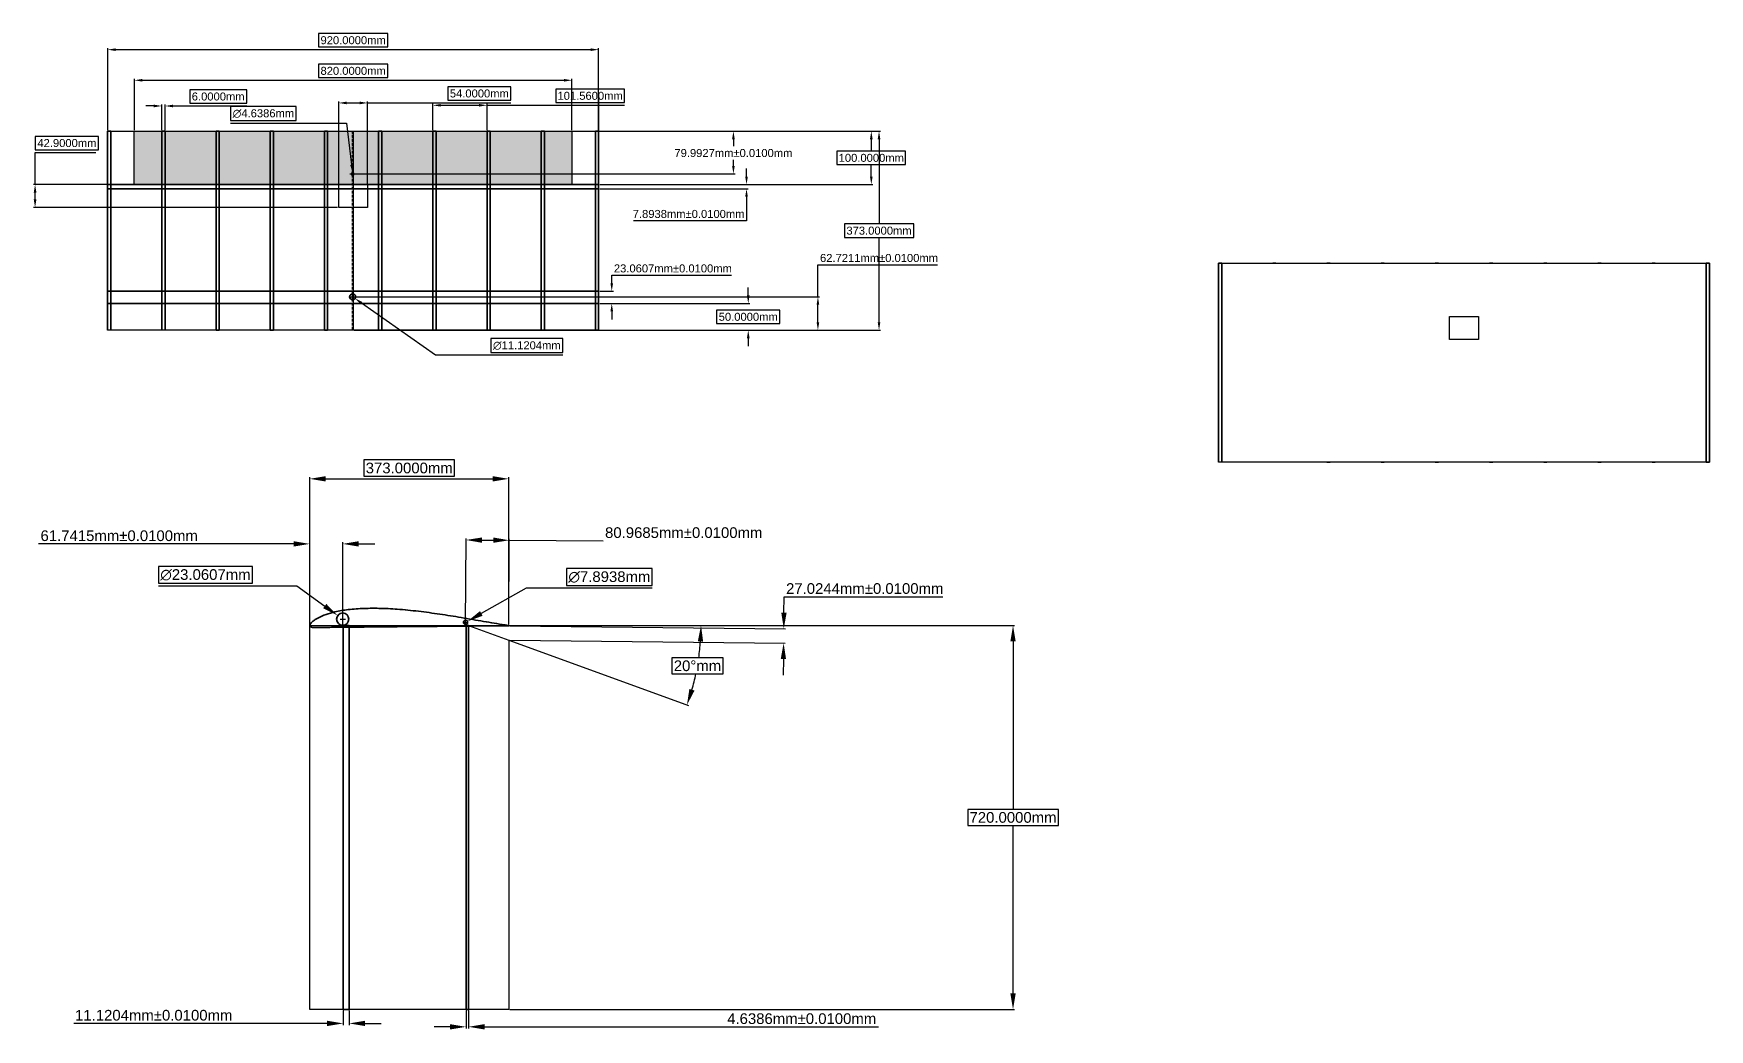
# Model space of a CAD drawing. Header units: millimetres. Extents: x 55 to 3196, y 46 to 1913.
import ezdxf

# ---------------------------------------------------------------- set-up
doc = ezdxf.new("R2010")
doc.units = ezdxf.units.MM
doc.header["$MEASUREMENT"] = 0
doc.linetypes.add('CENTER2', pattern=[1.125, 0.75, -0.125, 0.125, -0.125])
doc.linetypes.add('DASHED', pattern=[0.75, 0.5, -0.25])
for name, color, linetype in [('CENTER_MARK', 170, 'Continuous'), ('CENTERLINE', 90, 'Continuous'), ('ELERON', 140, 'Continuous'), ('NERVURA_STABILIZATOR1', 120, 'Continuous'), ('SERVOMOTOR', 210, 'Continuous'), ('STABILIZATOR_CONTUR', 230, 'Continuous'), ('STABILIZATOR_LINIE_DE_CURBURA', 204, 'DASHED')]:
    doc.layers.add(name, color=color, linetype=linetype)
for name, color, linetype, lineweight in [('COTE', 114, 'Continuous', 35), ('LONJEROANE', 50, 'Continuous', 35), ('NERVURI', 30, 'Continuous', 35)]:
    doc.layers.add(name, color=color, linetype=linetype, lineweight=lineweight)
doc.styles.get("Standard").update_dxf_attribs({"font": 'arial.ttf'})
doc.dimstyles.new('AERO_DIM', dxfattribs={"dimtxt": 40, "dimasz": 30, "dimexe": 3, "dimexo": 2, "dimgap": -5, "dimtad": 1, "dimtih": 1, "dimtoh": 1, "dimdec": 4, "dimzin": 0, "dimdsep": 46, "dimtxsty": 'Standard', "dimcen": 5, "dimadec": 0, "dimazin": 0, "dimtfac": 1, "dimtdec": 4, "dimtofl": 0, "dimtmove": 0, "dimatfit": 3, "dimfxl": 1, "dimtolj": 1, "dimtzin": 0, "dimarcsym": 0})
doc.dimstyles.new('AERO_DIM_TOL', dxfattribs={"dimtxt": 40, "dimasz": 30, "dimexe": 3, "dimexo": 2, "dimgap": 5, "dimtad": 1, "dimtih": 1, "dimtoh": 1, "dimdec": 4, "dimzin": 0, "dimdsep": 46, "dimtxsty": 'Standard', "dimcen": 5, "dimadec": 0, "dimazin": 0, "dimtol": 1, "dimtp": 0.01, "dimtm": 0.01, "dimtfac": 1, "dimtdec": 4, "dimtofl": 0, "dimtmove": 0, "dimatfit": 3, "dimfxl": 1, "dimtolj": 1, "dimtzin": 0, "dimarcsym": 0})

# ---------------------------------------------------------------- blocks, each defined once
blk = doc.blocks.new('STABILIZATOR_UAV_3D')
at = {"layer": 'NERVURI', "ltscale": 10}
for p, q in [((-1183.7, 719.3), (-1183.7, 346.3)), ((-1177.7, 346.3), (-1177.7, 719.3)), ((-269.7, 719.3), (-269.7, 346.3)), ((-263.7, 346.3), (-263.7, 719.3))]:
    blk.add_line(p, q, dxfattribs=at)
at = {"layer": 'NERVURI'}
for p, q in [((-1177.7, 719.3), (-1183.7, 719.3)), ((-1076.2, 719.3), (-1082.2, 719.3)), ((-974.6, 719.3), (-980.6, 719.3)), ((-873.1, 719.3), (-879.1, 719.3)), ((-771.5, 719.3), (-777.5, 719.3)), ((-669.9, 719.3), (-675.9, 719.3)), ((-568.4, 719.3), (-574.4, 719.3)), ((-466.8, 719.3), (-472.8, 719.3)), ((-365.3, 719.3), (-371.3, 719.3)), ((-263.7, 719.3), (-269.7, 719.3)), ((-980.6, 346.3), (-974.6, 346.3)), ((-879.1, 346.3), (-873.1, 346.3)), ((-777.5, 346.3), (-771.5, 346.3)), ((-675.9, 346.3), (-669.9, 346.3)), ((-574.4, 346.3), (-568.4, 346.3)), ((-472.8, 346.3), (-466.8, 346.3)), ((-371.3, 346.3), (-365.3, 346.3)), ((-269.7, 346.3), (-263.7, 346.3))]:
    blk.add_line(p, q, dxfattribs=at)
at = {"layer": 'SERVOMOTOR'}
for p, q in [((-750.7, 576.4), (-750.7, 619.3)), ((-750.7, 619.3), (-723.7, 619.3)), ((-723.7, 619.3), (-696.7, 619.3)), ((-696.7, 619.3), (-696.7, 576.4)), ((-696.7, 576.4), (-750.7, 576.4))]:
    blk.add_line(p, q, dxfattribs=at)
at = {"layer": 'STABILIZATOR_CONTUR'}
for p, q in [((-1183.7, 719.3), (-263.7, 719.3)), ((-1183.7, 346.3), (-1183.7, 719.3)), ((-263.7, 719.3), (-263.7, 346.3)), ((-263.7, 346.3), (-1183.7, 346.3))]:
    blk.add_line(p, q, dxfattribs=at)
blk = doc.blocks.new('*U7')
at = {"layer": 'CENTER_MARK', "color": 0, "linetype": 'CENTER2', "transparency": 16777216}
for p, q in [((-2.4393, 0), (-0.46386, 0)), ((0, 0.46386), (0, 2.4393)), ((0.46386, 0), (2.4393, 0)), ((0, -2.4393), (0, -0.46386))]:
    blk.add_line(p, q, dxfattribs=at)
at = {"layer": 'CENTER_MARK', "color": 0, "linetype": 'Continuous', "transparency": 16777216}
for p, q in [((-0.23193, 0), (0.23193, 0)), ((0, -0.23193), (0, 0.23193))]:
    blk.add_line(p, q, dxfattribs=at)
blk = doc.blocks.new('*U8')
at = {"layer": 'CENTERLINE', "color": 0, "linetype": 'CENTER2', "transparency": 16777216}
blk.add_line((0, 186.62), (0, -186.62), dxfattribs=at)
blk = doc.blocks.new('*D10')
at = {"layer": 'COTE', "color": 0, "lineweight": -2, "transparency": 16777216}
for p, q in [((1115.9, 1730.1), (1642.4, 1730.1)), ((1115.9, 1357.1), (1642.4, 1357.1))]:
    blk.add_line(p, q, dxfattribs=at)
at = {"layer": 'COTE', "color": 0, "lineweight": -3, "transparency": 16777216}
for p, q in [((1639.4, 1715.1), (1639.4, 1556.3)), ((1704.5, 1556.3), (1574.4, 1556.3)), ((1574.4, 1556.3), (1574.4, 1530.9)), ((1704.5, 1530.9), (1704.5, 1556.3)), ((1574.4, 1530.9), (1704.5, 1530.9)), ((1639.4, 1372.1), (1639.4, 1530.9))]:
    blk.add_line(p, q, dxfattribs=at)
at = {"layer": 'COTE', "color": 0, "transparency": 16777216}
for points in [[(1636.9, 1715.1), (1641.9, 1715.1), (1639.4, 1730.1)], [(1636.9, 1372.1), (1641.9, 1372.1), (1639.4, 1357.1)]]:
    blk.add_solid(points, dxfattribs=at)
at = {"layer": 'Defpoints', "color": 0, "transparency": 16777216}
for p in [(1113.9, 1730.1), (1639.4, 1730.1), (1113.9, 1357.1)]:
    blk.add_point(p, dxfattribs=at)
at = {"layer": 'COTE', "color": 0, "transparency": 16777216, "insert": (1639.4, 1543.6), "char_height": 15, "attachment_point": 5}
blk.add_mtext('\\A1;373.0000mm', dxfattribs=at)
blk = doc.blocks.new('*D24')
at = {"layer": 'COTE', "color": 0, "lineweight": -2, "transparency": 16777216}
for p, q in [((193.9, 1732.1), (193.9, 1886)), ((1113.9, 1732.1), (1113.9, 1886))]:
    blk.add_line(p, q, dxfattribs=at)
at = {"layer": 'COTE', "color": 0, "lineweight": -3, "transparency": 16777216}
for p, q in [((718.9, 1913.3), (588.8, 1913.3)), ((588.8, 1913.3), (588.8, 1888)), ((588.8, 1888), (718.9, 1888)), ((718.9, 1888), (718.9, 1913.3)), ((208.9, 1883), (1098.9, 1883))]:
    blk.add_line(p, q, dxfattribs=at)
at = {"layer": 'COTE', "color": 0, "transparency": 16777216}
for points in [[(208.9, 1885.5), (208.9, 1880.5), (193.9, 1883)], [(1098.9, 1885.5), (1098.9, 1880.5), (1113.9, 1883)]]:
    blk.add_solid(points, dxfattribs=at)
at = {"layer": 'Defpoints', "color": 0, "transparency": 16777216}
for p in [(1113.9, 1883), (193.9, 1730.1), (1113.9, 1730.1)]:
    blk.add_point(p, dxfattribs=at)
at = {"layer": 'COTE', "color": 0, "transparency": 16777216, "insert": (653.9, 1900.6), "char_height": 15, "attachment_point": 5}
blk.add_mtext('\\A1;920.0000mm', dxfattribs=at)
blk = doc.blocks.new('*D11')
at = {"layer": 'COTE', "color": 0, "lineweight": -3, "transparency": 16777216}
for p, q in [((718.9, 1855.9), (588.8, 1855.9)), ((588.8, 1855.9), (588.8, 1830.6)), ((718.9, 1830.6), (718.9, 1855.9)), ((258.9, 1825.6), (1048.9, 1825.6)), ((588.8, 1830.6), (718.9, 1830.6))]:
    blk.add_line(p, q, dxfattribs=at)
at = {"layer": 'COTE', "color": 0, "lineweight": -2, "transparency": 16777216}
for p, q in [((243.9, 1732.1), (243.9, 1828.6)), ((1063.9, 1732.1), (1063.9, 1828.6))]:
    blk.add_line(p, q, dxfattribs=at)
at = {"layer": 'COTE', "color": 0, "transparency": 16777216}
for points in [[(258.9, 1828.1), (258.9, 1823.1), (243.9, 1825.6)], [(1048.9, 1828.1), (1048.9, 1823.1), (1063.9, 1825.6)]]:
    blk.add_solid(points, dxfattribs=at)
at = {"layer": 'Defpoints', "color": 0, "transparency": 16777216}
for p in [(1063.9, 1825.6), (243.9, 1730.1), (1063.9, 1730.1)]:
    blk.add_point(p, dxfattribs=at)
at = {"layer": 'COTE', "color": 0, "transparency": 16777216, "insert": (653.9, 1843.2), "char_height": 15, "attachment_point": 5}
blk.add_mtext('\\A1;820.0000mm', dxfattribs=at)
blk = doc.blocks.new('*D12')
at = {"layer": 'COTE', "color": 0, "lineweight": -3, "transparency": 16777216}
for p, q in [((454.4, 1807.7), (347.6, 1807.7)), ((347.6, 1807.7), (347.6, 1782.4)), ((454.4, 1782.4), (454.4, 1807.7)), ((280.4, 1777.4), (265.4, 1777.4)), ((316.4, 1777.4), (454.4, 1777.4)), ((347.6, 1782.4), (454.4, 1782.4))]:
    blk.add_line(p, q, dxfattribs=at)
at = {"layer": 'COTE', "color": 0, "lineweight": -2, "transparency": 16777216}
for p, q in [((295.4, 1732.1), (295.4, 1780.4)), ((301.4, 1732.1), (301.4, 1780.4))]:
    blk.add_line(p, q, dxfattribs=at)
at = {"layer": 'COTE', "color": 0, "transparency": 16777216}
for points in [[(280.4, 1779.9), (280.4, 1774.9), (295.4, 1777.4)], [(316.4, 1779.9), (316.4, 1774.9), (301.4, 1777.4)]]:
    blk.add_solid(points, dxfattribs=at)
at = {"layer": 'Defpoints', "color": 0, "transparency": 16777216}
for p in [(301.4, 1777.4), (295.4, 1730.1), (301.4, 1730.1)]:
    blk.add_point(p, dxfattribs=at)
at = {"layer": 'COTE', "color": 0, "transparency": 16777216, "insert": (401, 1795.1), "char_height": 15, "attachment_point": 5}
blk.add_mtext('\\A1;6.0000mm', dxfattribs=at)
blk = doc.blocks.new('*D13')
at = {"layer": 'COTE', "color": 0, "lineweight": -3, "transparency": 16777216}
for p, q in [((1162.4, 1809), (1033.7, 1809)), ((1033.7, 1809), (1033.7, 1783.7)), ((1162.4, 1783.7), (1162.4, 1809)), ((818.2, 1778.7), (889.8, 1778.7)), ((904.8, 1778.7), (1162.4, 1778.7)), ((1033.7, 1783.7), (1162.4, 1783.7))]:
    blk.add_line(p, q, dxfattribs=at)
at = {"layer": 'COTE', "color": 0, "lineweight": -2, "transparency": 16777216}
for p, q in [((803.2, 1732.1), (803.2, 1781.7)), ((904.8, 1732.1), (904.8, 1781.7))]:
    blk.add_line(p, q, dxfattribs=at)
at = {"layer": 'COTE', "color": 0, "transparency": 16777216}
for points in [[(818.2, 1781.2), (818.2, 1776.2), (803.2, 1778.7)], [(889.8, 1781.2), (889.8, 1776.2), (904.8, 1778.7)]]:
    blk.add_solid(points, dxfattribs=at)
at = {"layer": 'Defpoints', "color": 0, "transparency": 16777216}
for p in [(904.8, 1778.7), (803.2, 1730.1), (904.8, 1730.1)]:
    blk.add_point(p, dxfattribs=at)
at = {"layer": 'COTE', "color": 0, "transparency": 16777216, "insert": (1098, 1796.4), "char_height": 15, "attachment_point": 5}
blk.add_mtext('\\A1;101.5600mm', dxfattribs=at)
blk = doc.blocks.new('*D14')
at = {"layer": 'COTE', "color": 0, "lineweight": -2, "transparency": 16777216}
for p, q in [((1115.9, 1730.1), (1627.9, 1730.1)), ((1624.9, 1715.1), (1624.9, 1692.8)), ((1689.2, 1692.8), (1560.5, 1692.8)), ((1560.5, 1692.8), (1560.5, 1667.5)), ((1560.5, 1667.5), (1689.2, 1667.5)), ((1624.9, 1645.1), (1624.9, 1667.5)), ((1689.2, 1667.5), (1689.2, 1692.8)), ((1115.9, 1630.1), (1627.9, 1630.1))]:
    blk.add_line(p, q, dxfattribs=at)
at = {"layer": 'COTE', "color": 0, "transparency": 16777216}
for points in [[(1622.4, 1715.1), (1627.4, 1715.1), (1624.9, 1730.1)], [(1622.4, 1645.1), (1627.4, 1645.1), (1624.9, 1630.1)]]:
    blk.add_solid(points, dxfattribs=at)
at = {"layer": 'Defpoints', "color": 0, "transparency": 16777216}
for p in [(1113.9, 1730.1), (1113.9, 1630.1), (1624.9, 1630.1)]:
    blk.add_point(p, dxfattribs=at)
at = {"layer": 'COTE', "color": 0, "transparency": 16777216, "insert": (1624.9, 1680.1), "char_height": 15, "attachment_point": 5}
blk.add_mtext('\\A1;100.0000mm', dxfattribs=at)
blk = doc.blocks.new('*D15')
at = {"layer": 'COTE', "color": 0, "lineweight": -2, "transparency": 16777216}
for p, q in [((1394.3, 1422.1), (1394.3, 1437.1)), ((1115.9, 1407.1), (1397.3, 1407.1)), ((1453.5, 1394.8), (1335.1, 1394.8)), ((1335.1, 1394.8), (1335.1, 1369.5)), ((1453.5, 1369.5), (1453.5, 1394.8)), ((1115.9, 1357.1), (1397.3, 1357.1)), ((1335.1, 1369.5), (1453.5, 1369.5)), ((1394.3, 1342.1), (1394.3, 1327.1))]:
    blk.add_line(p, q, dxfattribs=at)
at = {"layer": 'COTE', "color": 0, "transparency": 16777216}
for points in [[(1391.8, 1422.1), (1396.8, 1422.1), (1394.3, 1407.1)], [(1391.8, 1342.1), (1396.8, 1342.1), (1394.3, 1357.1)]]:
    blk.add_solid(points, dxfattribs=at)
at = {"layer": 'Defpoints', "color": 0, "transparency": 16777216}
for p in [(1113.9, 1407.1), (1394.3, 1407.1), (1113.9, 1357.1)]:
    blk.add_point(p, dxfattribs=at)
at = {"layer": 'COTE', "color": 0, "transparency": 16777216, "insert": (1394.3, 1382.1), "char_height": 15, "attachment_point": 5}
blk.add_mtext('\\A1;50.0000mm', dxfattribs=at)
blk = doc.blocks.new('*D16')
at = {"layer": 'COTE', "color": 0, "lineweight": -2, "transparency": 16777216}
for p, q in [((1391.1, 1645.1), (1391.1, 1660.1)), ((1115.9, 1630.1), (1394.1, 1630.1)), ((1115.9, 1622.2), (1394.1, 1622.2)), ((1391.1, 1607.2), (1391.1, 1562.2)), ((1391.1, 1562.2), (1179, 1562.2))]:
    blk.add_line(p, q, dxfattribs=at)
at = {"layer": 'COTE', "color": 0, "transparency": 16777216}
for points in [[(1388.6, 1645.1), (1393.6, 1645.1), (1391.1, 1630.1)], [(1388.6, 1607.2), (1393.6, 1607.2), (1391.1, 1622.2)]]:
    blk.add_solid(points, dxfattribs=at)
at = {"layer": 'Defpoints', "color": 0, "transparency": 16777216}
for p in [(1113.9, 1630.1), (1113.9, 1622.2), (1391.1, 1630.1)]:
    blk.add_point(p, dxfattribs=at)
at = {"layer": 'COTE', "color": 0, "transparency": 16777216, "insert": (1282.6, 1574.9), "char_height": 15, "attachment_point": 5}
blk.add_mtext('\\A1;7.8938mm±0.0100mm', dxfattribs=at)
blk = doc.blocks.new('*D17')
at = {"layer": 'COTE', "color": 0, "lineweight": -2, "transparency": 16777216}
for p, q in [((1138.5, 1445.2), (1138.5, 1460.2)), ((1138.5, 1460.2), (1362.7, 1460.2)), ((1115.9, 1430.2), (1141.5, 1430.2)), ((1115.9, 1407.1), (1141.5, 1407.1)), ((1138.5, 1392.1), (1138.5, 1377.1))]:
    blk.add_line(p, q, dxfattribs=at)
at = {"layer": 'COTE', "color": 0, "transparency": 16777216}
for points in [[(1136, 1445.2), (1141, 1445.2), (1138.5, 1430.2)], [(1136, 1392.1), (1141, 1392.1), (1138.5, 1407.1)]]:
    blk.add_solid(points, dxfattribs=at)
at = {"layer": 'Defpoints', "color": 0, "transparency": 16777216}
for p in [(1113.9, 1430.2), (1138.5, 1430.2), (1113.9, 1407.1)]:
    blk.add_point(p, dxfattribs=at)
at = {"layer": 'COTE', "color": 0, "transparency": 16777216, "insert": (1253.1, 1472.8), "char_height": 15, "attachment_point": 5}
blk.add_mtext('\\A1;23.0607mm±0.0100mm', dxfattribs=at)
blk = doc.blocks.new('*U9')
at = {"layer": 'CENTER_MARK', "color": 0, "linetype": 'CENTER2', "transparency": 16777216}
for p, q in [((-5.6802, 0), (-1.11204, 0)), ((0, 1.11204), (0, 5.6802)), ((1.11204, 0), (5.6802, 0)), ((0, -5.6802), (0, -1.11204))]:
    blk.add_line(p, q, dxfattribs=at)
at = {"layer": 'CENTER_MARK', "color": 0, "linetype": 'Continuous', "transparency": 16777216}
for p, q in [((-0.55602, 0), (0.55602, 0)), ((0, -0.55602), (0, 0.55602))]:
    blk.add_line(p, q, dxfattribs=at)
blk = doc.blocks.new('*D18')
at = {"layer": 'COTE', "color": 0, "lineweight": -2, "transparency": 16777216}
for p, q in [((647.9, 1419.7), (657.9, 1419.7)), ((652.9, 1414.7), (652.9, 1424.7)), ((808.1, 1310.1), (669.7, 1407.9)), ((1046.8, 1341.3), (912, 1341.3)), ((912, 1341.3), (912, 1315.1)), ((1046.8, 1315.1), (1046.8, 1341.3)), ((1046.8, 1310.1), (808.1, 1310.1)), ((912, 1315.1), (1046.8, 1315.1))]:
    blk.add_line(p, q, dxfattribs=at)
at = {"layer": 'COTE', "color": 0, "transparency": 16777216}
blk.add_solid([(671.2, 1409.9), (668.3, 1405.8), (657.5, 1416.5)], dxfattribs=at)
at = {"layer": 'Defpoints', "color": 0, "transparency": 16777216}
for p in [(648.4, 1422.9), (657.5, 1416.5)]:
    blk.add_point(p, dxfattribs=at)
at = {"layer": 'COTE', "color": 0, "transparency": 16777216, "insert": (979.4, 1328.2), "char_height": 15, "attachment_point": 5}
blk.add_mtext('\\A1;∅11.1204mm', dxfattribs=at)
blk = doc.blocks.new('*D19')
at = {"layer": 'COTE', "color": 0, "lineweight": -2, "transparency": 16777216}
for p, q in [((547.4, 1776.3), (424.3, 1776.3)), ((424.3, 1776.3), (424.3, 1750.1)), ((547.4, 1750.1), (547.4, 1776.3)), ((424.3, 1750.1), (547.4, 1750.1)), ((424.3, 1745.1), (641.6, 1745.1)), ((641.6, 1745.1), (650.9, 1667.3)), ((647.9, 1650.1), (657.9, 1650.1)), ((652.9, 1645.1), (652.9, 1655.1))]:
    blk.add_line(p, q, dxfattribs=at)
at = {"layer": 'COTE', "color": 0, "transparency": 16777216}
blk.add_solid([(653.4, 1667.6), (648.4, 1667), (652.7, 1652.4)], dxfattribs=at)
at = {"layer": 'Defpoints', "color": 0, "transparency": 16777216}
for p in [(652.7, 1652.4), (653.2, 1647.8)]:
    blk.add_point(p, dxfattribs=at)
at = {"layer": 'COTE', "color": 0, "transparency": 16777216, "insert": (485.8, 1763.2), "char_height": 15, "attachment_point": 5}
blk.add_mtext('\\A1;∅4.6386mm', dxfattribs=at)
blk = doc.blocks.new('*D20')
at = {"layer": 'COTE', "color": 0, "lineweight": -2, "transparency": 16777216}
for p, q in [((1524.9, 1419.7), (1524.9, 1479.7)), ((1524.9, 1479.7), (1748.9, 1479.7)), ((655.9, 1419.7), (1527.9, 1419.7)), ((1524.9, 1372), (1524.9, 1404.7)), ((655.9, 1357), (1527.9, 1357))]:
    blk.add_line(p, q, dxfattribs=at)
at = {"layer": 'COTE', "color": 0, "transparency": 16777216}
for points in [[(1522.4, 1404.7), (1527.4, 1404.7), (1524.9, 1419.7)], [(1522.4, 1372), (1527.4, 1372), (1524.9, 1357)]]:
    blk.add_solid(points, dxfattribs=at)
at = {"layer": 'Defpoints', "color": 0, "transparency": 16777216}
for p in [(653.9, 1419.7), (1524.9, 1419.7), (653.9, 1357)]:
    blk.add_point(p, dxfattribs=at)
at = {"layer": 'COTE', "color": 0, "transparency": 16777216, "insert": (1639.4, 1492.4), "char_height": 15, "attachment_point": 5}
blk.add_mtext('\\A1;62.7211mm±0.0100mm', dxfattribs=at)
blk = doc.blocks.new('*D21')
at = {"layer": 'COTE', "color": 0, "lineweight": -2, "transparency": 16777216}
for p, q in [((655.9, 1730.1), (1369.5, 1730.1)), ((1366.5, 1715.1), (1366.5, 1701.8)), ((1366.5, 1665.1), (1366.5, 1676.4)), ((655.9, 1650.1), (1369.5, 1650.1))]:
    blk.add_line(p, q, dxfattribs=at)
at = {"layer": 'COTE', "color": 0, "transparency": 16777216}
for points in [[(1364, 1715.1), (1369, 1715.1), (1366.5, 1730.1)], [(1364, 1665.1), (1369, 1665.1), (1366.5, 1650.1)]]:
    blk.add_solid(points, dxfattribs=at)
at = {"layer": 'Defpoints', "color": 0, "transparency": 16777216}
for p in [(653.9, 1730.1), (1366.5, 1730.1), (653.9, 1650.1)]:
    blk.add_point(p, dxfattribs=at)
at = {"layer": 'COTE', "color": 0, "transparency": 16777216, "insert": (1366.5, 1689.1), "char_height": 15, "attachment_point": 5}
blk.add_mtext('\\A1;79.9927mm±0.0100mm', dxfattribs=at)
blk = doc.blocks.new('*D22')
at = {"layer": 'COTE', "color": 0, "lineweight": -2, "transparency": 16777216}
for p, q in [((949.7, 1813.5), (831.2, 1813.5)), ((831.2, 1813.5), (831.2, 1788.1)), ((949.7, 1788.1), (949.7, 1813.5)), ((626.9, 1632.1), (626.9, 1786.1)), ((641.9, 1783.1), (665.9, 1783.1)), ((680.9, 1632.1), (680.9, 1786.1)), ((680.9, 1783.1), (949.7, 1783.1)), ((831.2, 1788.1), (949.7, 1788.1))]:
    blk.add_line(p, q, dxfattribs=at)
at = {"layer": 'COTE', "color": 0, "transparency": 16777216}
for points in [[(641.9, 1785.6), (641.9, 1780.6), (626.9, 1783.1)], [(665.9, 1785.6), (665.9, 1780.6), (680.9, 1783.1)]]:
    blk.add_solid(points, dxfattribs=at)
at = {"layer": 'Defpoints', "color": 0, "transparency": 16777216}
for p in [(680.9, 1783.1), (626.9, 1630.1), (680.9, 1630.1)]:
    blk.add_point(p, dxfattribs=at)
at = {"layer": 'COTE', "color": 0, "transparency": 16777216, "insert": (890.4, 1800.8), "char_height": 15, "attachment_point": 5}
blk.add_mtext('\\A1;54.0000mm', dxfattribs=at)
blk = doc.blocks.new('*D23')
at = {"layer": 'COTE', "color": 0, "lineweight": -2, "transparency": 16777216}
for p, q in [((177, 1720.4), (57.9, 1720.4)), ((57.9, 1720.4), (57.9, 1695.1)), ((177, 1695.1), (177, 1720.4)), ((57.9, 1695.1), (177, 1695.1)), ((57.9, 1630.1), (57.9, 1690.1)), ((57.9, 1690.1), (172, 1690.1)), ((624.9, 1630.1), (54.9, 1630.1)), ((57.9, 1602.2), (57.9, 1615.1)), ((624.9, 1587.2), (54.9, 1587.2))]:
    blk.add_line(p, q, dxfattribs=at)
at = {"layer": 'COTE', "color": 0, "transparency": 16777216}
for points in [[(55.4, 1615.1), (60.4, 1615.1), (57.9, 1630.1)], [(55.4, 1602.2), (60.4, 1602.2), (57.9, 1587.2)]]:
    blk.add_solid(points, dxfattribs=at)
at = {"layer": 'Defpoints', "color": 0, "transparency": 16777216}
for p in [(57.9, 1630.1), (626.9, 1630.1), (626.9, 1587.2)]:
    blk.add_point(p, dxfattribs=at)
at = {"layer": 'COTE', "color": 0, "transparency": 16777216, "insert": (117.5, 1707.8), "char_height": 15, "attachment_point": 5}
blk.add_mtext('\\A1;42.9000mm', dxfattribs=at)
blk = doc.blocks.new('STABILIZATOR_TOP')
at = {"layer": 'ELERON'}
h = blk.add_hatch(color=256, dxfattribs=at)
h.dxf.hatch_style = 1
h.paths.add_polyline_path([(870, 273), (870, 373), (50, 373), (50, 273)])
blk.add_lwpolyline([(50, 373), (870, 373), (870, 273), (50, 273)], close=True, dxfattribs=at)
at = {"layer": 'LONJEROANE', "ltscale": 10}
for points in [[(0, 265.1062), (920, 265.1062), (920, 273), (0, 273)], [(0, 73.0607), (920, 73.0607), (920, 50), (0, 50)]]:
    blk.add_lwpolyline(points, close=True, dxfattribs=at)
at = {"layer": 'LONJEROANE'}
for centre, radius in [((459.0913, 293.0073), 2.3193), ((459.0913, 62.6011), 5.5602)]:
    blk.add_circle(centre, radius, dxfattribs=at)
at = {"layer": 'NERVURI', "ltscale": 10}
for p, q in [((0, 373), (0, 0)), ((6, 0), (6, 373)), ((101.56, 373), (101.56, 0)), ((107.56, 0), (107.56, 373)), ((203.12, 373), (203.12, 0)), ((209.12, 0), (209.12, 373)), ((304.68, 373), (304.68, 0)), ((310.68, 0), (310.68, 373)), ((406.24, 373), (406.24, 0)), ((412.24, 0), (412.24, 373)), ((507.8, 373), (507.8, 0)), ((513.8, 0), (513.8, 373)), ((609.36, 373), (609.36, 0)), ((615.36, 0), (615.36, 373)), ((710.92, 373), (710.92, 0)), ((716.92, 0), (716.92, 373)), ((812.48, 373), (812.48, 0)), ((818.48, 0), (818.48, 373)), ((914.04, 373), (914.04, 0)), ((920.04, 0), (920.04, 373))]:
    blk.add_line(p, q, dxfattribs=at)
at = {"layer": 'NERVURI'}
for p, q in [((6, 373), (0, 373)), ((107.56, 373), (101.56, 373)), ((209.12, 373), (203.12, 373)), ((310.68, 373), (304.68, 373)), ((412.24, 373), (406.24, 373)), ((513.8, 373), (507.8, 373)), ((615.36, 373), (609.36, 373)), ((716.92, 373), (710.92, 373)), ((818.48, 373), (812.48, 373)), ((920.04, 373), (914.04, 373)), ((203.12, 0), (209.12, 0)), ((304.68, 0), (310.68, 0)), ((406.24, 0), (412.24, 0)), ((507.8, 0), (513.8, 0)), ((609.36, 0), (615.36, 0)), ((710.92, 0), (716.92, 0)), ((812.48, 0), (818.48, 0)), ((914.04, 0), (920.04, 0))]:
    blk.add_line(p, q, dxfattribs=at)
at = {"layer": 'SERVOMOTOR'}
for p, q in [((433, 230.1), (433, 273)), ((433, 273), (460.02, 273)), ((460, 273), (487, 273)), ((487, 273), (487, 230.1)), ((487, 230.1), (433, 230.1))]:
    blk.add_line(p, q, dxfattribs=at)
at = {"layer": 'STABILIZATOR_CONTUR'}
for p, q in [((0, 373), (920, 373)), ((0, 0), (0, 373)), ((920, 373), (920, 0)), ((920, 0), (0, 0))]:
    blk.add_line(p, q, dxfattribs=at)
blk = doc.blocks.new('*D25')
at = {"layer": 'COTE', "color": 0, "lineweight": -2, "transparency": 16777216}
for p, q in [((947.5, 803.5), (1893.5, 803.5)), ((1890.5, 773.5), (1890.5, 458.7)), ((1975.5, 458.7), (1805.5, 458.7)), ((1805.5, 458.7), (1805.5, 428.3)), ((1975.5, 428.3), (1975.5, 458.7)), ((1805.5, 428.3), (1975.5, 428.3)), ((1890.5, 113.5), (1890.5, 428.3)), ((947.5, 83.5), (1893.5, 83.5))]:
    blk.add_line(p, q, dxfattribs=at)
at = {"layer": 'COTE', "color": 0, "transparency": 16777216}
for points in [[(1885.5, 773.5), (1895.5, 773.5), (1890.5, 803.5)], [(1885.5, 113.5), (1895.5, 113.5), (1890.5, 83.5)]]:
    blk.add_solid(points, dxfattribs=at)
at = {"layer": 'Defpoints', "color": 0, "transparency": 16777216}
for p in [(945.5, 803.5), (945.5, 83.5), (1890.5, 83.5)]:
    blk.add_point(p, dxfattribs=at)
at = {"layer": 'COTE', "color": 0, "transparency": 16777216, "insert": (1890.5, 443.5), "char_height": 20, "attachment_point": 5}
blk.add_mtext('\\A1;720.0000mm', dxfattribs=at)
blk = doc.blocks.new('*D26')
at = {"layer": 'COTE', "color": 0, "lineweight": -2, "transparency": 16777216}
for p, q in [((844, 1113.8), (673.9, 1113.8)), ((673.9, 1113.8), (673.9, 1083.4)), ((844, 1083.4), (844, 1113.8)), ((572.5, 805.5), (572.5, 1081.4)), ((602.5, 1078.4), (915.5, 1078.4)), ((673.9, 1083.4), (844, 1083.4)), ((945.5, 805.5), (945.5, 1081.4))]:
    blk.add_line(p, q, dxfattribs=at)
at = {"layer": 'COTE', "color": 0, "transparency": 16777216}
for points in [[(602.5, 1083.4), (602.5, 1073.4), (572.5, 1078.4)], [(915.5, 1083.4), (915.5, 1073.4), (945.5, 1078.4)]]:
    blk.add_solid(points, dxfattribs=at)
at = {"layer": 'Defpoints', "color": 0, "transparency": 16777216}
for p in [(945.5, 1078.4), (572.5, 803.5), (945.5, 803.5)]:
    blk.add_point(p, dxfattribs=at)
at = {"layer": 'COTE', "color": 0, "transparency": 16777216, "insert": (759, 1098.6), "char_height": 20, "attachment_point": 5}
blk.add_mtext('\\A1;373.0000mm', dxfattribs=at)
blk = doc.blocks.new('*D27')
at = {"layer": 'COTE', "color": 0, "lineweight": -2, "transparency": 16777216}
for p, q in [((542.6, 956.4), (64.5, 956.4)), ((572.6, 805.5), (572.6, 959.4)), ((634.3, 805.5), (634.3, 959.4)), ((664.3, 956.4), (694.3, 956.4))]:
    blk.add_line(p, q, dxfattribs=at)
at = {"layer": 'COTE', "color": 0, "transparency": 16777216}
for points in [[(542.6, 961.4), (542.6, 951.4), (572.6, 956.4)], [(664.3, 961.4), (664.3, 951.4), (634.3, 956.4)]]:
    blk.add_solid(points, dxfattribs=at)
at = {"layer": 'Defpoints', "color": 0, "transparency": 16777216}
for p in [(634.3, 956.4), (572.6, 803.5), (634.3, 803.5)]:
    blk.add_point(p, dxfattribs=at)
at = {"layer": 'COTE', "color": 0, "transparency": 16777216, "insert": (215.5, 971.6), "char_height": 20, "attachment_point": 5}
blk.add_mtext('\\A1;61.7415mm±0.0100mm', dxfattribs=at)
blk = doc.blocks.new('*D28')
at = {"layer": 'COTE', "color": 0, "lineweight": -2, "transparency": 16777216}
for p, q in [((864.5, 805.5), (865.5, 966.7)), ((895.4, 963.5), (916.4, 963.4)), ((945.5, 805), (946.4, 966.2)), ((946.4, 963.2), (1122.4, 962.2))]:
    blk.add_line(p, q, dxfattribs=at)
at = {"layer": 'COTE', "color": 0, "transparency": 16777216}
for points in [[(895.5, 968.5), (895.4, 958.5), (865.4, 963.7)], [(916.4, 968.4), (916.4, 958.4), (946.4, 963.2)]]:
    blk.add_solid(points, dxfattribs=at)
at = {"layer": 'Defpoints', "color": 0, "transparency": 16777216}
for p in [(865.4, 963.7), (864.5, 803.5), (945.5, 803)]:
    blk.add_point(p, dxfattribs=at)
at = {"layer": 'COTE', "color": 0, "transparency": 16777216, "insert": (1273.4, 977.4), "char_height": 20, "attachment_point": 5}
blk.add_mtext('\\A1;80.9685mm±0.0100mm', dxfattribs=at)
blk = doc.blocks.new('*D29')
at = {"layer": 'COTE', "color": 0, "lineweight": -2, "transparency": 16777216}
for p, q in [((465.3, 914), (288.9, 914)), ((288.9, 914), (288.9, 882.5)), ((465.3, 882.5), (465.3, 914)), ((288.9, 882.5), (465.3, 882.5)), ((288.9, 877.5), (548.5, 877.5)), ((548.5, 877.5), (600.6, 839.8)), ((634.3, 810.4), (634.3, 820.4)), ((629.3, 815.4), (639.3, 815.4))]:
    blk.add_line(p, q, dxfattribs=at)
at = {"layer": 'COTE', "color": 0, "transparency": 16777216}
blk.add_solid([(603.6, 843.8), (597.7, 835.7), (625, 822.2)], dxfattribs=at)
at = {"layer": 'Defpoints', "color": 0, "transparency": 16777216}
for p in [(625, 822.2), (643.6, 808.7)]:
    blk.add_point(p, dxfattribs=at)
at = {"layer": 'COTE', "color": 0, "transparency": 16777216, "insert": (377.1, 898.3), "char_height": 20, "attachment_point": 5}
blk.add_mtext('\\A1;∅23.0607mm', dxfattribs=at)
blk = doc.blocks.new('*D30')
at = {"layer": 'COTE', "color": 0, "lineweight": -2, "transparency": 16777216}
for p, q in [((1214.5, 910), (1053.7, 910)), ((1053.7, 910), (1053.7, 878.5)), ((1214.5, 878.5), (1214.5, 910)), ((978.3, 873.5), (894.1, 825.9)), ((1214.5, 873.5), (978.3, 873.5)), ((1053.7, 878.5), (1214.5, 878.5)), ((859.5, 809.2), (869.5, 809.2)), ((864.5, 804.2), (864.5, 814.2))]:
    blk.add_line(p, q, dxfattribs=at)
at = {"layer": 'COTE', "color": 0, "transparency": 16777216}
blk.add_solid([(891.6, 830.3), (896.5, 821.6), (868, 811.2)], dxfattribs=at)
at = {"layer": 'Defpoints', "color": 0, "transparency": 16777216}
for p in [(861.1, 807.3), (868, 811.2)]:
    blk.add_point(p, dxfattribs=at)
at = {"layer": 'COTE', "color": 0, "transparency": 16777216, "insert": (1134.1, 894.3), "char_height": 20, "attachment_point": 5}
blk.add_mtext('\\A1;∅7.8938mm', dxfattribs=at)
blk = doc.blocks.new('*D31')
at = {"layer": 'COTE', "color": 0, "lineweight": -2, "transparency": 16777216}
for p, q in [((635.2, 81.5), (635.2, 54.4)), ((646.3, 81.5), (646.3, 54.4)), ((605.2, 57.4), (130.2, 57.4)), ((676.3, 57.4), (706.3, 57.4))]:
    blk.add_line(p, q, dxfattribs=at)
at = {"layer": 'COTE', "color": 0, "transparency": 16777216}
for points in [[(605.2, 62.4), (605.2, 52.4), (635.2, 57.4)], [(676.3, 62.4), (676.3, 52.4), (646.3, 57.4)]]:
    blk.add_solid(points, dxfattribs=at)
at = {"layer": 'Defpoints', "color": 0, "transparency": 16777216}
for p in [(635.2, 83.5), (646.3, 83.5), (635.2, 57.4)]:
    blk.add_point(p, dxfattribs=at)
at = {"layer": 'COTE', "color": 0, "transparency": 16777216, "insert": (280.2, 72.6), "char_height": 20, "attachment_point": 5}
blk.add_mtext('\\A1;11.1204mm±0.0100mm', dxfattribs=at)
blk = doc.blocks.new('*D32')
at = {"layer": 'COTE', "color": 0, "lineweight": -2, "transparency": 16777216}
for p, q in [((865.5, 81.5), (865.5, 48)), ((870.1, 81.5), (870.1, 48)), ((835.5, 51), (805.5, 51)), ((900.1, 51), (1638.1, 51))]:
    blk.add_line(p, q, dxfattribs=at)
at = {"layer": 'COTE', "color": 0, "transparency": 16777216}
for points in [[(835.5, 56), (835.5, 46), (865.5, 51)], [(900.1, 56), (900.1, 46), (870.1, 51)]]:
    blk.add_solid(points, dxfattribs=at)
at = {"layer": 'Defpoints', "color": 0, "transparency": 16777216}
for p in [(865.5, 83.5), (870.1, 83.5), (870.1, 51)]:
    blk.add_point(p, dxfattribs=at)
at = {"layer": 'COTE', "color": 0, "transparency": 16777216, "insert": (1494.5, 66.2), "char_height": 20, "attachment_point": 5}
blk.add_mtext('\\A1;4.6386mm±0.0100mm', dxfattribs=at)
blk = doc.blocks.new('*D33')
at = {"layer": 'COTE', "color": 0, "lineweight": -2, "transparency": 16777216}
for p, q in [((1461.2, 827.4), (1461.5, 857.4)), ((1461.5, 857.4), (1758.8, 857.4)), ((947.8, 803), (1463.9, 797.4)), ((947.5, 776), (1463.6, 770.4)), ((1460.2, 740.4), (1459.9, 710.4))]:
    blk.add_line(p, q, dxfattribs=at)
at = {"layer": 'COTE', "color": 0, "transparency": 16777216}
for points in [[(1456.2, 827.5), (1466.2, 827.4), (1460.9, 797.4)], [(1455.2, 740.5), (1465.2, 740.3), (1460.6, 770.4)]]:
    blk.add_solid(points, dxfattribs=at)
at = {"layer": 'Defpoints', "color": 0, "transparency": 16777216}
for p in [(945.8, 803.1), (1460.9, 797.4), (945.5, 776)]:
    blk.add_point(p, dxfattribs=at)
at = {"layer": 'COTE', "color": 0, "transparency": 16777216, "insert": (1612.6, 872.6), "char_height": 20, "attachment_point": 5}
blk.add_mtext('\\A1;27.0244mm±0.0100mm', dxfattribs=at)
blk = doc.blocks.new('*D34')
at = {"layer": 'COTE', "color": 0, "lineweight": -2, "transparency": 16777216}
for p, q in [((872.1, 803.5), (1308.8, 803.5)), ((947.4, 775.4), (1282.3, 653.4)), ((1347.3, 743), (1251.1, 743)), ((1251.1, 743), (1251.1, 712.6)), ((1347.3, 712.6), (1347.3, 743)), ((1251.1, 712.6), (1347.3, 712.6))]:
    blk.add_line(p, q, dxfattribs=at)
for start, end in [(352.0255, 356.0537), (343.9463, 347.9618)]:
    blk.add_arc((870.1, 803.5), 435.7, start, end, dxfattribs=at)
at = {"layer": 'COTE', "color": 0, "transparency": 16777216}
for points in [[(1299.8, 773.7), (1309.8, 773.3), (1305.8, 803.5)], [(1293.6, 681.4), (1284, 684.5), (1279.5, 654.5)]]:
    blk.add_solid(points, dxfattribs=at)
at = {"layer": 'Defpoints', "color": 0, "transparency": 16777216}
for p in [(572.5, 803.5), (870.1, 803.5), (870.1, 803.5), (945.5, 776), (1294, 703)]:
    blk.add_point(p, dxfattribs=at)
at = {"layer": 'COTE', "color": 0, "transparency": 16777216, "insert": (1299.2, 727.8), "char_height": 20, "attachment_point": 5}
blk.add_mtext('\\A1;20°mm', dxfattribs=at)
blk = doc.blocks.new('STABILIZATOR_LEFT')
at = {"layer": 'LONJEROANE', "ltscale": 10}
for points in [[(62.7, 0), (73.8, 0), (73.8, 720), (62.7, 720)], [(293, 0), (297.6, 0), (297.6, 720), (293, 720)]]:
    blk.add_lwpolyline(points, close=True, dxfattribs=at)
at = {"layer": 'LONJEROANE'}
for centre, radius in [((61.8, 732), 11.5), ((292, 725.7), 3.95)]:
    blk.add_circle(centre, radius, dxfattribs=at)
at = {"layer": 'NERVURA_STABILIZATOR1'}
for p, q in [((0, 720), (297.6, 720)), ((0, 0), (0, 720)), ((297.6, 720), (373, 692.6)), ((373, 692.6), (373, 0)), ((373, 0), (0, 0))]:
    blk.add_line(p, q, dxfattribs=at)
at = {"layer": 'NERVURI'}
blk.add_spline([(373.1, 719.6), (371.8, 719.9), (370.6, 720.1), (369.4, 720.3), (368.1, 720.5), (365.6, 720.9), (345.7, 724.3), (325.8, 727.7), (305.9, 731.1), (283.6, 734.9), (263.7, 738.1), (243.8, 741.2), (223.9, 744), (204, 746.6), (184.1, 748.7), (164.2, 750.5), (146.8, 751.5), (129.4, 752.1), (117, 752.2), (102, 751.9), (87.1, 751.1), (72.2, 749.7), (59.8, 747.9), (47.3, 745.4), (38.9, 743.2), (22.5, 737.5), (17.5, 735.2), (12.5, 732.5), (10, 731), (7.5, 729.3), (5.1, 727.3), (3.8, 726.1), (2.6, 724.8), (1.3, 723.1), (0.1, 719.6), (1.3, 717.5), (2.6, 716.9), (3.8, 716.6), (5.1, 716.4), (7.5, 716.2), (10, 716.1), (12.5, 716.1), (17.5, 716.1), (22.5, 716.2), (34.9, 716.4), (47.3, 716.6), (59.8, 716.7), (72.2, 716.8), (87.1, 716.9), (102, 717.1), (117, 717.2), (129.4, 717.3), (146.8, 717.5), (164.2, 717.7), (184.1, 717.9), (204, 718), (223.9, 718.2), (243.8, 718.4), (263.7, 718.6), (283.6, 718.8), (305.9, 719), (325.8, 719.2), (345.7, 719.4), (365.6, 719.6), (368.1, 719.6), (369.4, 719.6), (370.6, 719.6), (371.8, 719.6), (373.1, 719.6)], degree=3, dxfattribs=at)
at = {"layer": 'STABILIZATOR_CONTUR'}
blk.add_spline([(373.3, 719.6), (371.9, 719.9), (370.7, 720.1), (369.4, 720.3), (368.2, 720.6), (365.7, 721), (345.8, 724.5), (325.9, 727.8), (306, 731.3), (283.6, 735), (263.8, 738.4), (243.9, 741.5), (224, 744.5), (204.1, 747), (184.2, 749.2), (164.3, 750.7), (146.9, 751.8), (129.5, 752.3), (117, 752.4), (102.1, 752.2), (87.2, 751.3), (72.3, 750.1), (59.8, 748.2), (47.4, 745.8), (39, 743.5), (22.5, 737.6), (17.6, 735.4), (12.6, 732.8), (10.1, 731.2), (7.6, 729.5), (5.1, 727.5), (3.9, 726.4), (2.3, 724.7), (0.9, 723), (0, 719.6), (1.3, 717.4), (2.7, 716.7), (3.9, 716.4), (5.1, 716.3), (7.6, 716), (10.1, 716), (12.6, 715.9), (17.6, 716), (22.5, 716), (35, 716.2), (47.4, 716.4), (59.8, 716.5), (72.3, 716.6), (87.2, 716.8), (102.1, 716.9), (117, 717), (129.5, 717.1), (146.9, 717.3), (164.3, 717.4), (184.2, 717.7), (204.1, 717.8), (224, 718), (243.9, 718.2), (263.8, 718.5), (283.6, 718.6), (306, 718.8), (325.9, 719), (345.8, 719.2), (365.7, 719.4), (368.2, 719.4), (369.4, 719.4), (370.7, 719.5), (371.9, 719.5), (373.3, 719.6)], degree=3, dxfattribs=at)

msp = doc.modelspace()

# ---------------------------------------------------------------- linework, layer by layer
at = {"layer": 'COTE'}
msp.add_line((1113.85481, 1730.11249), (1113.85481, 1795.39879), dxfattribs=at)
at = {"layer": 'STABILIZATOR_LINIE_DE_CURBURA', "linetype": 'DASHED', "ltscale": 10}
msp.add_spline([(652.94609, 1358.18315), (652.94609, 1362.84565), (652.94609, 1367.50815), (652.94609, 1376.83315), (652.94609, 1386.15815), (652.94609, 1395.18315), (652.94609, 1414.13315), (652.94609, 1432.78315), (652.94609, 1451.43315), (652.94609, 1470.08315), (652.94609, 1507.38315), (652.94609, 1544.68315), (652.94609, 1581.98315), (652.94609, 1619.28315), (652.94609, 1656.58315), (652.94609, 1693.88315), (652.94609, 1712.53315), (652.94609, 1731.18315), (652.94609, 1697.42117)], degree=3, dxfattribs=at)

# ---------------------------------------------------------------- block references
at = {"layer": 'CENTER_MARK', "linetype": 'CENTER2', "rotation": 90.00000000000001}
msp.add_blockref('*U7', (652.94609, 1650.1198), dxfattribs=at)
at = {"layer": 'CENTER_MARK', "linetype": 'CENTER2'}
msp.add_blockref('*U9', (652.94609, 1419.71355), dxfattribs=at)
at = {"layer": 'CENTERLINE', "linetype": 'CENTER2'}
msp.add_blockref('*U8', (653.87481, 1543.61249), dxfattribs=at)
at = {"layer": 'COTE'}
for name, p in [('STABILIZATOR_TOP', (193.85481, 1357.11249)), ('STABILIZATOR_LEFT', (572.49118, 83.46984))]:
    msp.add_blockref(name, p, dxfattribs=at)
at = {"layer": 'NERVURA_STABILIZATOR1'}
msp.add_blockref('STABILIZATOR_UAV_3D', (3459.3417, 763.49203), dxfattribs=at)

# ---------------------------------------------------------------- dimensions: what is measured, and where the dimension line sits
at = {"layer": 'COTE'}
for base, p1, p2, dimstyle, override, picture, middle in [((1113.85481, 1882.97293), (193.85481, 1730.11249), (1113.85481, 1730.11249), 'AERO_DIM', {"dimtxt": 15, "dimasz": 15, "dimpost": 'mm', "dimlwd": 65533}, '*D24', (653.85481, 1882.97293)), ((1063.85481, 1825.57167), (243.85481, 1730.11249), (1063.85481, 1730.11249), 'AERO_DIM', {"dimtxt": 15, "dimasz": 15, "dimpost": 'mm', "dimlwd": 65533}, '*D11', (653.85481, 1825.57167)), ((301.41481, 1777.41643), (295.41481, 1730.11249), (301.41481, 1730.11249), 'AERO_DIM', {"dimtxt": 15, "dimasz": 15, "dimpost": 'mm', "dimlwd": 65533}, '*D12', (400.99189, 1777.41643)), ((680.85481, 1783.14279), (626.85481, 1630.11249), (680.85481, 1630.11249), 'AERO_DIM', {"dimtxt": 15, "dimasz": 15, "dimpost": 'mm'}, '*D22', (890.43871, 1783.14279)), ((904.77481, 1778.72185), (803.21481, 1730.11249), (904.77481, 1730.11249), 'AERO_DIM', {"dimtxt": 15, "dimasz": 15, "dimpost": 'mm', "dimlwd": 65533}, '*D13', (1098.01492, 1778.72185)), ((634.29881, 956.43616), (572.55727, 803.46984), (634.29881, 803.46984), 'AERO_DIM_TOL', {"dimtxt": 20, "dimpost": 'mm'}, '*D27', (215.52453, 956.43616)), ((635.21228, 57.38039), (646.33268, 83.46984), (635.21228, 83.46984), 'AERO_DIM_TOL', {"dimtxt": 20, "dimpost": 'mm'}, '*D31', (280.17135, 57.38039))]:
    dim = msp.add_linear_dim(base=base, p1=p1, p2=p2, dimstyle=dimstyle, override=override, dxfattribs=at)
    dim.commit()
    dim.dimension.update_dxf_attribs({"geometry": picture, "text_midpoint": middle, "dimtype": 160})
for p1, p2, override, picture, middle in [((653.22092, 1647.81684), (652.67127, 1652.42276), {"dimtxt": 15, "dimasz": 15, "dimpost": 'mm'}, '*D19', (485.80382, 1745.1243)), ((648.40475, 1422.92166), (657.48744, 1416.50543), {"dimtxt": 15, "dimasz": 15, "dimpost": 'mm'}, '*D18', (979.41551, 1310.12899)), ((643.6421, 808.67691), (624.95551, 822.19014), {"dimtxt": 20, "dimpost": 'mm'}, '*D29', (377.12143, 877.50418)), ((861.08735, 807.274), (867.96073, 811.15583), {"dimtxt": 20, "dimpost": 'mm'}, '*D30', (1134.13254, 873.48696))]:
    dim = msp.add_diameter_dim_2p(p1=p1, p2=p2, dimstyle='AERO_DIM', override=override, dxfattribs=at)
    dim.commit()
    dim.dimension.update_dxf_attribs({"geometry": picture, "text_midpoint": middle, "dimtype": 163})
for base, p1, p2, angle, dimstyle, override, picture, middle, dimtype in [((1366.46496, 1730.11249), (653.87481, 1650.1198), (653.87481, 1730.11249), 90, 'AERO_DIM_TOL', {"dimtxt": 15, "dimasz": 15, "dimpost": 'mm'}, '*D21', (1366.46496, 1689.09703), 160), ((1639.42554, 1730.11249), (1113.89481, 1357.11249), (1113.89481, 1730.11249), 90, 'AERO_DIM', {"dimtxt": 15, "dimasz": 15, "dimpost": 'mm', "dimlwd": 65533}, '*D10', (1639.42554, 1543.61249), 160), ((57.94004, 1630.11249), (626.85481, 1587.21249), (626.85481, 1630.11249), 90, 'AERO_DIM', {"dimtxt": 15, "dimasz": 15, "dimpost": 'mm'}, '*D23', (117.46084, 1690.11249), 160), ((1391.14083, 1630.11249), (1113.85481, 1622.21869), (1113.85481, 1630.11249), 90, 'AERO_DIM_TOL', {"dimtxt": 15, "dimasz": 15, "dimpost": 'mm'}, '*D16', (1282.55795, 1562.21869), 160), ((1524.91326, 1419.71355), (653.87481, 1356.99249), (653.87481, 1419.71355), 90, 'AERO_DIM_TOL', {"dimtxt": 15, "dimasz": 15, "dimpost": 'mm'}, '*D20', (1639.42554, 1479.71355), 160), ((1394.32724, 1407.11249), (1113.89481, 1357.11249), (1113.89481, 1407.11249), 90, 'AERO_DIM', {"dimtxt": 15, "dimasz": 15, "dimpost": 'mm'}, '*D15', (1394.32724, 1382.11249), 160), ((865.4458, 963.70249), (945.49118, 803.00406), (864.52404, 803.46984), 179.67039995, 'AERO_DIM_TOL', {"dimtxt": 20, "dimpost": 'mm'}, '*D28', (1273.3585, 962.22442), 161), ((870.13708, 50.99128), (865.49848, 83.46984), (870.13708, 83.46984), 0, 'AERO_DIM_TOL', {"dimtxt": 20, "dimpost": 'mm'}, '*D32', (1494.51634, 50.99128), 161)]:
    dim = msp.add_linear_dim(base=base, p1=p1, p2=p2, angle=angle, dimstyle=dimstyle, override=override, dxfattribs=at)
    dim.commit()
    dim.dimension.update_dxf_attribs({"geometry": picture, "text_midpoint": middle, "dimtype": dimtype})
for base, p1, p2, dimstyle, override, picture, middle in [((1624.85422, 1630.11249), (1113.89481, 1730.11249), (1113.89481, 1630.11249), 'AERO_DIM', {"dimtxt": 15, "dimasz": 15, "dimpost": 'mm'}, '*D14', (1624.85422, 1680.11249)), ((1138.53673, 1430.17319), (1113.85481, 1407.11249), (1113.85481, 1430.17319), 'AERO_DIM_TOL', {"dimtxt": 15, "dimasz": 15, "dimpost": 'mm'}, '*D17', (1253.13598, 1472.8369)), ((1890.52651, 83.46984), (945.49118, 803.46984), (945.49118, 83.46984), 'AERO_DIM', {"dimtxt": 20, "dimpost": 'mm'}, '*D25', (1890.52651, 443.46984))]:
    dim = msp.add_linear_dim(base=base, p1=p1, p2=p2, angle=90, dimstyle=dimstyle, override=override, dxfattribs=at)
    dim.commit()
    dim.dimension.update_dxf_attribs({"geometry": picture, "text_midpoint": middle})
dim = msp.add_linear_dim(base=(945.49118, 1078.37803), p1=(572.49118, 803.46984), p2=(945.49118, 803.46984), dimstyle='AERO_DIM', override={"dimtxt": 20, "dimpost": 'mm'}, dxfattribs=at)
dim.commit()
dim.dimension.update_dxf_attribs({"geometry": '*D26', "text_midpoint": (758.99118, 1098.59632)})
dim = msp.add_aligned_dim(p1=(945.49118, 776.04319), p2=(945.78712, 803.06592), distance=-515.09618, dimstyle='AERO_DIM_TOL', override={"dimtxt": 20, "dimpost": 'mm'}, dxfattribs=at)
dim.commit()
dim.dimension.update_dxf_attribs({"geometry": '*D33', "text_midpoint": (1612.64182, 872.63289)})
dim = msp.add_angular_dim_2l(base=(1294.04938, 703.00078), line1=((572.49118, 803.46984), (870.13708, 803.46984)), line2=((870.13708, 803.46984), (945.49118, 776.04319)), dimstyle='AERO_DIM', override={"dimtxt": 20, "dimpost": 'mm'}, dxfattribs=at)
dim.commit()
dim.dimension.update_dxf_attribs({"geometry": '*D34', "text_midpoint": (1299.17394, 727.81906)})

doc.saveas('drawing.dxf')
